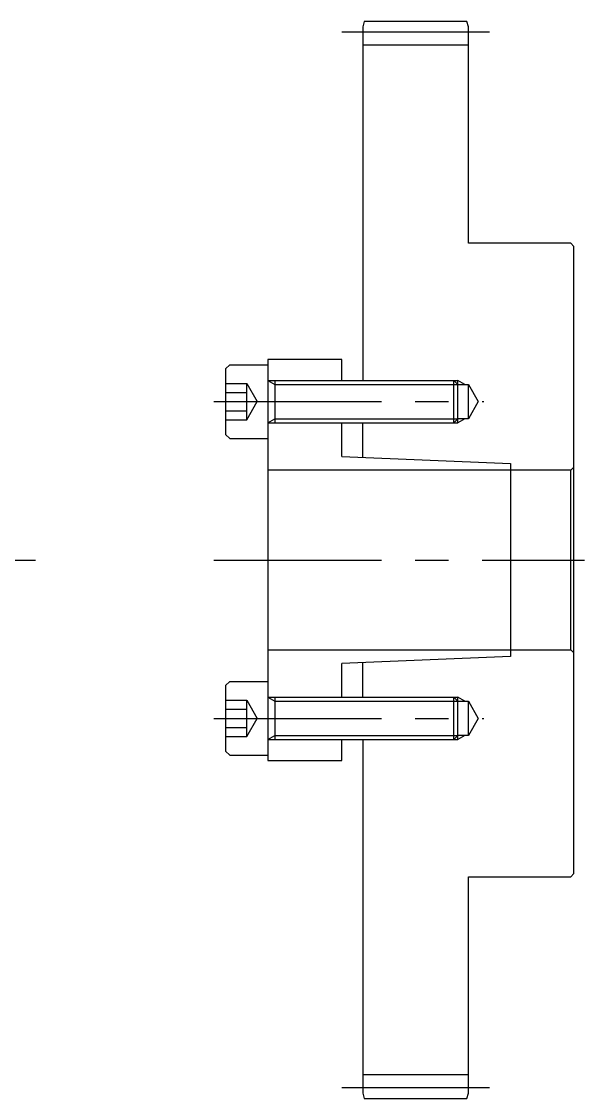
# Model space of a CAD drawing. Extents: x -2 to 156, y -8 to 114.
# Drawn here: x 102.7 to 156, y 10 to 112 of the extents above; entities that cross this region are included whole.
import ezdxf

# ---------------------------------------------------------------- set-up
doc = ezdxf.new("R2010")
doc.units = 0
doc.header["$LTSCALE"] = 0.5
doc.linetypes.add('CENTER', pattern=[50.8, 31.75, -6.35, 6.35, -6.35])
for name, color, linetype in [('MSM_CENTER', 1, 'CENTER'), ('MSM_CONTINUOUS', 7, 'CONTINUOUS'), ('MSM_NARROW', 5, 'CONTINUOUS')]:
    doc.layers.add(name, color=color, linetype=linetype)

msp = doc.modelspace()

# ---------------------------------------------------------------- linework, layer by layer
at = {"layer": 'MSM_CENTER'}
for p, q in [((147, 111), (133, 111)), ((120.9, 76), (146.48, 76)), ((-2, 61), (104, 61)), ((120.9, 61), (156, 61)), ((120.9, 46), (146.48, 46)), ((147, 11), (133, 11))]:
    msp.add_line(p, q, dxfattribs=at)
at = {"layer": 'MSM_CONTINUOUS'}
for p, q in [((135.13, 112), (135, 111.5)), ((135, 111.5), (135, 78)), ((144.87, 112), (135.13, 112)), ((145, 111.5), (144.87, 112)), ((145, 91), (145, 111.5)), ((145, 109.75), (135, 109.75)), ((154.7, 91), (145, 91)), ((155, 90.7), (154.7, 91)), ((155, 31.3), (155, 90.7)), ((126, 80), (126, 42)), ((133, 80), (126, 80)), ((133, 78), (133, 80)), ((122, 79.1), (122.4, 79.5)), ((122, 79.1), (122, 72.9)), ((122.4, 79.5), (126, 79.5)), ((122, 77.73), (124, 77.73)), ((124, 77.73), (125, 76)), ((124, 74.27), (124, 77.73)), ((126, 78), (143.62, 78)), ((126.66, 78), (126.66, 74)), ((143.62, 74), (143.62, 78)), ((144, 77.62), (143.62, 78)), ((144, 77.62), (145, 77.62)), ((144, 74.38), (144, 77.62)), ((145, 74.38), (145, 77.62)), ((145, 77.62), (145.94, 76)), ((122, 76.87), (124, 76.87)), ((124, 74.27), (125, 76)), ((145.94, 76), (145, 74.38)), ((122, 75.13), (124, 75.13)), ((122, 74.27), (124, 74.27)), ((126, 74), (143.62, 74)), ((133, 70.8), (133, 74)), ((135, 70.72), (135, 74)), ((143.62, 74), (144, 74.38)), ((145, 74.38), (144, 74.38)), ((122.4, 72.5), (122, 72.9)), ((122.4, 72.5), (126, 72.5)), ((133, 70.8), (149, 70.15)), ((154.7, 69.5), (126, 69.5)), ((149, 70.15), (149, 51.85)), ((155, 69.8), (154.7, 69.5)), ((154.7, 52.5), (154.7, 69.5)), ((126, 52.5), (154.7, 52.5)), ((154.7, 52.5), (155, 52.2)), ((149, 51.85), (133, 51.2)), ((133, 48), (133, 51.2)), ((135, 48), (135, 51.28)), ((122, 49.1), (122.4, 49.5)), ((122, 49.1), (122, 42.9)), ((122.4, 49.5), (126, 49.5)), ((126, 48), (143.62, 48)), ((126.66, 48), (126.66, 44)), ((143.62, 44), (143.62, 48)), ((144, 47.62), (143.62, 48)), ((122, 47.73), (124, 47.73)), ((124, 47.73), (125, 46)), ((124, 44.27), (124, 47.73)), ((144, 47.62), (145, 47.62)), ((144, 44.38), (144, 47.62)), ((145, 44.38), (145, 47.62)), ((145, 47.62), (145.94, 46)), ((122, 46.87), (124, 46.87)), ((124, 44.27), (125, 46)), ((145.94, 46), (145, 44.38)), ((122, 45.13), (124, 45.13)), ((122, 44.27), (124, 44.27)), ((126, 44), (143.62, 44)), ((133, 42), (133, 44)), ((135, 44), (135, 10.5)), ((143.62, 44), (144, 44.38)), ((145, 44.38), (144, 44.38)), ((122.4, 42.5), (122, 42.9)), ((122.4, 42.5), (126, 42.5)), ((126, 42), (133, 42)), ((145, 10.5), (145, 31)), ((145, 31), (154.7, 31)), ((154.7, 31), (155, 31.3)), ((145, 12.25), (135, 12.25)), ((135, 10.5), (135.13, 10)), ((144.87, 10), (145, 10.5)), ((135.13, 10), (144.87, 10))]:
    msp.add_line(p, q, dxfattribs=at)
at = {"layer": 'MSM_NARROW'}
for p, q in [((126, 78), (126.66, 77.62)), ((126.66, 77.62), (144, 77.62)), ((143.62, 78), (144, 78)), ((144, 74), (144, 78)), ((144.66, 77.62), (144, 78)), ((126, 74), (126.66, 74.38)), ((126.66, 74.38), (144, 74.38)), ((143.62, 74), (144, 74)), ((144.66, 74.38), (144, 74)), ((126, 48), (126.66, 47.62)), ((143.62, 48), (144, 48)), ((144, 44), (144, 48)), ((144.66, 47.62), (144, 48)), ((126.66, 47.62), (144, 47.62)), ((126, 44), (126.66, 44.38)), ((126.66, 44.38), (144, 44.38)), ((143.62, 44), (144, 44)), ((144.66, 44.38), (144, 44))]:
    msp.add_line(p, q, dxfattribs=at)

doc.saveas('drawing.dxf')
